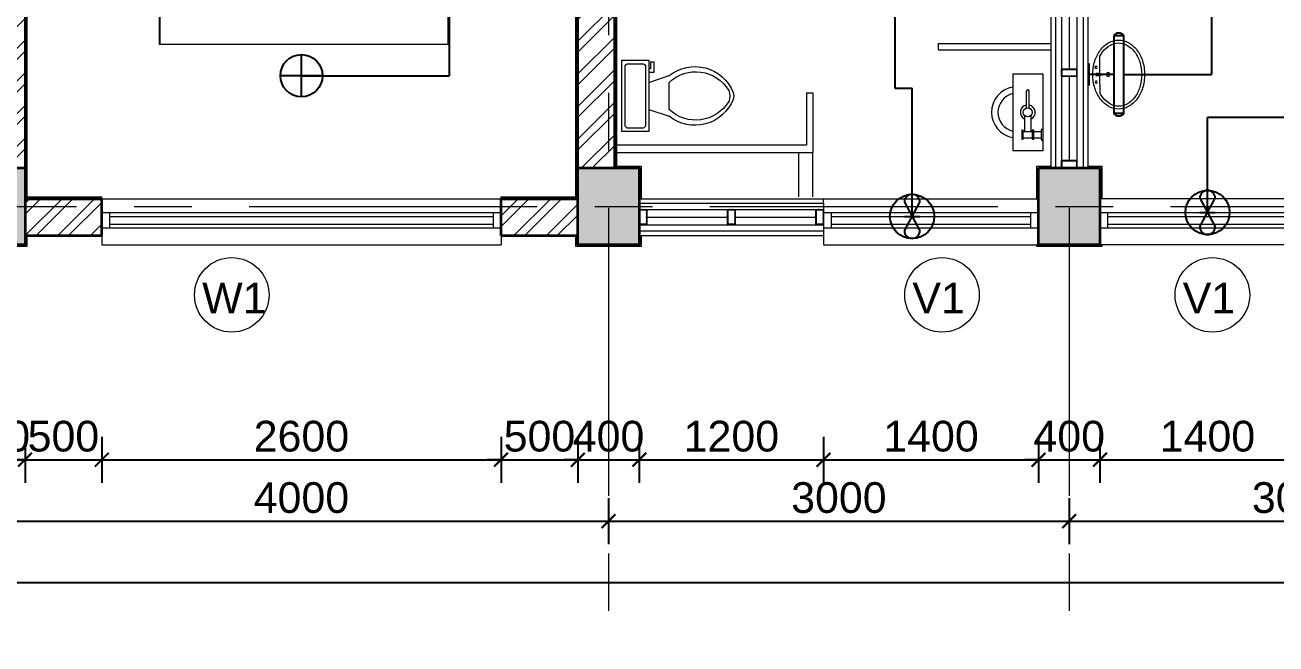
# Model space of a CAD drawing. Header units: inches. Extents: x 527934 to 2134587, y -408734 to 227304.
# Drawn here: x 1494101 to 1502247, y -203679 to -199648 of the extents above; entities that cross this region are included whole.
import ezdxf

# ---------------------------------------------------------------- set-up
doc = ezdxf.new("R2010")
doc.units = ezdxf.units.IN
doc.header["$MEASUREMENT"] = 0
doc.linetypes.add('CENTER', pattern=[2, 1.25, -0.25, 0.25, -0.25])
for name, color, linetype, lineweight in [('1 LIGHT N SWITCH', 3, 'Continuous', 25), ('6 LIGHT PT WIRING', 3, 'Continuous', 25), ('centre line', 1, 'CENTER', 9), ('dim', 253, 'Continuous', 9), ('furniture', 253, 'Continuous', 5), ('hatch', 250, 'Continuous', 5), ('hatch - general', 252, 'Continuous', 5), ('hatch 2', 251, 'Continuous', 5), ('metal', 40, 'Continuous', 18), ('partition wall', 5, 'Continuous', 20), ('partition wall-brick', 40, 'Continuous', 20), ('plaster line', 253, 'Continuous', 5), ('sill', 253, 'Continuous', 13), ('text', 7, 'Continuous', 13), ('wall - brick', 30, 'Continuous', 35), ('window', 1, 'Continuous', 15)]:
    doc.layers.add(name, color=color, linetype=linetype, lineweight=lineweight)
doc.styles.add('ATTR', font='romans.shx', dxfattribs={"width": 0.8, "height": 1.2})
doc.styles.get("Standard").update_dxf_attribs({"font": 'arial.ttf'})
doc.styles.add('style1', font='arial.ttf')
doc.linetypes.add('BATTING', pattern='A,0.0001,-0.1,[134,ltypeshp.shx,S=0.1,R=0,X=-0.1,Y=0],-0.2,[134,ltypeshp.shx,S=0.1,R=180,X=0.1,Y=0],-0.1', length=0.4001)
doc.dimstyles.new('dim 100', dxfattribs={"dimtxt": 200, "dimasz": 90, "dimexe": 150, "dimexo": 150, "dimgap": 50, "dimtad": 1, "dimdec": 0, "dimzin": 0, "dimdsep": 46, "dimtxsty": 'Standard', "dimblk": 'ARCHTICK', "dimcen": 100, "dimdle": 150, "dimazin": 0, "dimtfac": 1, "dimtdec": 0, "dimtix": 1, "dimtmove": 2, "dimatfit": 3, "dimfxl": 150, "dimfxlon": 1, "dimtolj": 1, "dimtzin": 0, "dimarcsym": 0})
pattern_1 = [(45, (-648981.04, 58081.36), (-106.066017, 106.066017), []), (45, (-648910.33, 58081.36), (-106.066017, 106.066017), [])]

# ---------------------------------------------------------------- blocks, each defined once
blk = doc.blocks.new('_ArchTick')
at = {"color": 0, "linetype": 'ByBlock', "const_width": 0.15}
blk.add_lwpolyline([(-0.5, -0.5), (0.5, 0.5)], dxfattribs=at)
blk = doc.blocks.new('WINDOW 1')
at = {"layer": 'window'}
for p, q in [((2122081.7, -84476), (2124681.7, -84476)), ((2122131.7, -84476), (2122131.7, -84576)), ((2122131.7, -84501), (2124631.7, -84501)), ((2122131.7, -84551), (2124631.7, -84551)), ((2122081.7, -84576), (2124681.7, -84576))]:
    blk.add_line(p, q, dxfattribs=at)
at = {"layer": 'window', "ltscale": 400}
blk.add_line((2124631.7, -84576), (2124631.7, -84476), dxfattribs=at)
blk = doc.blocks.new('A$C469E363F')
at = {"color": 0}
for p, q in [((-0.65, 5.39), (-5.48, 5.4)), ((0, 6.38), (-0.79, 6.38)), ((-0.56, 4.75), (-0.79, 6.38)), ((-0.56, 4.75), (-0.24, 4.75)), ((-0.24, 4.75), (0, 6.38)), ((4.68, 5.37), (-0.14, 5.38))]:
    blk.add_line(p, q, dxfattribs=at)
blk.add_lwpolyline([(-0.44, -6.9, 0.075445), (3.31, -6.34, 0.085783), (6.29, -4.83, 0.10607), (8.41, -2.41, 0.126822), (9.09, 0.21, 0.126822), (8.43, 2.82, 0.10607), (6.32, 5.26, 0.085783), (3.35, 6.79, 0.075445), (-0.39, 7.37, 0.075445), (-4.15, 6.81, 0.085783), (-7.12, 5.3, 0.10607), (-9.24, 2.88, 0.126822), (-9.93, 0.26, 0.126822), (-9.26, -2.35, 0.10607), (-7.16, -4.79, 0.085783), (-4.19, -6.32, 0.075445)], format="xyb", close=True, dxfattribs=at)
for points in [[(-5.48, 5.4, 0.038366), (-6.65, 4.66, 0.10607), (-8.55, 2.49, 0.126822), (-9.13, 0.26, 0.126822), (-8.56, -1.97, 0.10607), (-6.68, -4.16, 0.085783), (-3.95, -5.56, 0.075445), (-0.44, -6.11, 0.075445)], [(-0.44, -6.11, 0.075445), (3.08, -5.58, 0.085783), (5.82, -4.19, 0.10607), (7.72, -2.02, 0.126822), (8.3, 0.21, 0.126822), (7.73, 2.44, 0.10607), (5.85, 4.62, 0.038366), (4.68, 5.37, 0.075445)]]:
    blk.add_lwpolyline(points, format="xyb", dxfattribs=at)
for centre, radius in [((-2.41, 6.44), 0.316), ((-2.41, 6.44), 0.276), ((-0.46, 3.13), 0.515), ((1.61, 6.43), 0.316), ((1.61, 6.43), 0.263)]:
    blk.add_circle(centre, radius, dxfattribs=at)
blk = doc.blocks.new('Tank Toilet 3 PV')
for p, q in [((9.5, -6), (9.5, -2)), ((-10, -8.5), (-8, -8.5)), ((-10, -9.5), (-10, -8.5)), ((-7, -9.5), (-10, -9.5)), ((-8, -8.5), (-8, -8)), ((-7, -8), (-7, -9.5)), ((-4, -8), (-6, -14)), ((4, -8), (6, -14)), ((4, -14), (-4, -14))]:
    blk.add_line(p, q)
blk.add_lwpolyline([(10.5, -8), (10.5, 0), (-10.5, 0), (-10.5, -8)], close=True)
for points in [[(-9.5, -2), (-9.5, -6)], [(8.5, -1), (-8.5, -1)], [(-8.5, -7), (8.5, -7)]]:
    blk.add_lwpolyline(points)
for centre, radius, start, end in [((-8.62, -1.88), 0.884, 81.8699, 188.1301), ((8.62, -1.88), 0.884, 351.8699, 98.1301), ((-8.62, -6.12), 0.884, 171.8699, 278.1301), ((8.62, -6.12), 0.884, 261.8699, 8.1301), ((3.52, -21.58), 12.17, 141.4691, 247.9714), ((4.2, -21.82), 11.33, 136.3677, 238.9468), ((-3.52, -21.58), 12.17, 292.0284, 38.5307), ((-4.2, -21.82), 11.33, 301.053, 43.6321), ((0, -27.88), 4, 245.7318, 294.2682), ((0, -29), 4, 254.8605, 285.1395)]:
    blk.add_arc(centre, radius, start, end)
at = {"style": 'ATTR', "width": 0.8, "flags": 9}
blk.add_attdef('ESTCODE', (0, 0), '', height=0.000000846, dxfattribs=at)
blk = doc.blocks.new('Urinal Toilet 1 PV')
for p, q in [((3.85, 0), (6.65, 0)), ((0.773, -2.7999), (4.55, -2.7999)), ((4.2, -0.3499), (6.3, -0.3499)), ((4.2, -2.0999), (4.2, -2.45)), ((6.3, -2.0999), (4.2, -2.0999)), ((4.2, -2.45), (6.3, -2.45)), ((4.55, -0.3499), (4.55, -2.0999)), ((4.55, -2.45), (4.55, -4.5499)), ((5.95, -2.0999), (5.95, -0.3499)), ((5.95, -4.5499), (5.95, -2.45)), ((6.3, -2.45), (6.3, -2.0999)), ((-0.98, -3.15), (-4.9, -3.15)), ((-4.9, -3.8499), (-0.98, -3.8499)), ((4.55, -4.2), (0.784, -4.2)), ((4.2, -4.5499), (4.2, -4.9)), ((6.3, -4.5499), (4.2, -4.5499)), ((4.2, -4.9), (6.3, -4.9)), ((6.3, -4.9), (6.3, -4.5499)), ((-9, -7), (9, -7))]:
    blk.add_line(p, q)
blk.add_lwpolyline([(-9, -7), (-9, 0), (9, 0), (9, -7)])
blk.add_circle((0, -3.5), 1.05)
for centre, radius, start, end in [((4.216, 0.0154), 0.3657, 182.4084, 267.5916), ((6.285, 0.0154), 0.3657, 272.4084, 357.5916), ((0, -3.5), 1.75, 22.85047, 168.577), ((-4.9, -3.5), 0.35, 90, 270), ((0, -3.5), 1.75, 191.8763, 336.5863), ((0, -6), 6, 189.7326, 350.4409), ((0, -6), 4.5, 192.8398, 347.201)]:
    blk.add_arc(centre, radius, start, end)
at = {"style": 'ATTR', "width": 0.8, "flags": 9}
blk.add_attdef('ESTCODE', (0, 0), '', height=0.00000036, dxfattribs=at)
blk = doc.blocks.new('*D3360')
at = {"layer": 'Defpoints', "color": 0, "ltscale": 400}
for p in [(1472700.6, -201078.8), (1504100.6, -201078.8), (1504100.6, -203278.8)]:
    blk.add_point(p, dxfattribs=at)
at = {"layer": 'dim', "color": 0, "lineweight": -2, "ltscale": 400}
for p, q in [((1472700.6, -203128.8), (1472700.6, -203428.8)), ((1504100.6, -203128.8), (1504100.6, -203428.8)), ((1472550.6, -203278.8), (1504250.6, -203278.8))]:
    blk.add_line(p, q, dxfattribs=at)
at = {"layer": 'dim', "color": 0, "lineweight": -2, "ltscale": 400, "xscale": 90, "yscale": 90, "zscale": 90, "rotation": 180}
blk.add_blockref('_ArchTick', (1472700.6, -203278.8), dxfattribs=at)
at = {"layer": 'dim', "color": 0, "lineweight": -2, "ltscale": 400, "xscale": 90, "yscale": 90, "zscale": 90}
blk.add_blockref('_ArchTick', (1504100.6, -203278.8), dxfattribs=at)
at = {"layer": 'dim', "color": 0, "ltscale": 400, "insert": (1488400.6, -203126.6), "char_height": 200, "attachment_point": 5}
blk.add_mtext('\\A1;31400', dxfattribs=at)
blk = doc.blocks.new('*D3368')
at = {"layer": 'Defpoints', "color": 0, "ltscale": 400}
for p in [(1493900.6, -201078.8), (1497900.6, -201078.8), (1497900.6, -202878.8)]:
    blk.add_point(p, dxfattribs=at)
at = {"layer": 'dim', "color": 0, "lineweight": -2, "ltscale": 400}
for p, q in [((1493900.6, -202728.8), (1493900.6, -203028.8)), ((1497900.6, -202728.8), (1497900.6, -203028.8)), ((1493750.6, -202878.8), (1498050.6, -202878.8))]:
    blk.add_line(p, q, dxfattribs=at)
at = {"layer": 'dim', "color": 0, "lineweight": -2, "ltscale": 400, "xscale": 90, "yscale": 90, "zscale": 90, "rotation": 180}
blk.add_blockref('_ArchTick', (1493900.6, -202878.8), dxfattribs=at)
at = {"layer": 'dim', "color": 0, "lineweight": -2, "ltscale": 400, "xscale": 90, "yscale": 90, "zscale": 90}
blk.add_blockref('_ArchTick', (1497900.6, -202878.8), dxfattribs=at)
at = {"layer": 'dim', "color": 0, "ltscale": 400, "insert": (1495900.6, -202726.7), "char_height": 200, "attachment_point": 5}
blk.add_mtext('\\A1;4000', dxfattribs=at)
blk = doc.blocks.new('*D3369')
at = {"layer": 'Defpoints', "color": 0, "ltscale": 400}
for p in [(1497900.6, -201078.8), (1500900.6, -201078.8), (1500900.6, -202878.8)]:
    blk.add_point(p, dxfattribs=at)
at = {"layer": 'dim', "color": 0, "lineweight": -2, "ltscale": 400}
for p, q in [((1497900.6, -202728.8), (1497900.6, -203028.8)), ((1500900.6, -202728.8), (1500900.6, -203028.8)), ((1497750.6, -202878.8), (1501050.6, -202878.8))]:
    blk.add_line(p, q, dxfattribs=at)
at = {"layer": 'dim', "color": 0, "lineweight": -2, "ltscale": 400, "xscale": 90, "yscale": 90, "zscale": 90, "rotation": 180}
blk.add_blockref('_ArchTick', (1497900.6, -202878.8), dxfattribs=at)
at = {"layer": 'dim', "color": 0, "lineweight": -2, "ltscale": 400, "xscale": 90, "yscale": 90, "zscale": 90}
blk.add_blockref('_ArchTick', (1500900.6, -202878.8), dxfattribs=at)
at = {"layer": 'dim', "color": 0, "ltscale": 400, "insert": (1499400.6, -202726.6), "char_height": 200, "attachment_point": 5}
blk.add_mtext('\\A1;3000', dxfattribs=at)
blk = doc.blocks.new('*D3370')
at = {"layer": 'Defpoints', "color": 0, "ltscale": 400}
for p in [(1500900.6, -201078.8), (1503900.6, -201078.8), (1503900.6, -202878.8)]:
    blk.add_point(p, dxfattribs=at)
at = {"layer": 'dim', "color": 0, "lineweight": -2, "ltscale": 400}
for p, q in [((1500900.6, -202728.8), (1500900.6, -203028.8)), ((1503900.6, -202728.8), (1503900.6, -203028.8)), ((1500750.6, -202878.8), (1504050.6, -202878.8))]:
    blk.add_line(p, q, dxfattribs=at)
at = {"layer": 'dim', "color": 0, "lineweight": -2, "ltscale": 400, "xscale": 90, "yscale": 90, "zscale": 90, "rotation": 180}
blk.add_blockref('_ArchTick', (1500900.6, -202878.8), dxfattribs=at)
at = {"layer": 'dim', "color": 0, "lineweight": -2, "ltscale": 400, "xscale": 90, "yscale": 90, "zscale": 90}
blk.add_blockref('_ArchTick', (1503900.6, -202878.8), dxfattribs=at)
at = {"layer": 'dim', "color": 0, "ltscale": 400, "insert": (1502400.6, -202726.6), "char_height": 200, "attachment_point": 5}
blk.add_mtext('\\A1;3000', dxfattribs=at)
blk = doc.blocks.new('2X4')
at = {"layer": 'hatch 2'}
h = blk.add_hatch(dxfattribs=at)
h.set_pattern_fill('ANSI31', color=256, scale=20)
h.set_pattern_definition([(45, (0, 0), (-1.767766953, 1.767766953), [])])
h.paths.add_polyline_path([(5938822.1, -146996.9), (5938776.1, -146996.9, 0.414214), (5938774.1, -146998.9), (5938774.1, -147046.9), (5938777.3, -147046.9), (5938777.3, -147000.1), (5938820.9, -147000.1), (5938820.9, -147046.9), (5938824.1, -147046.9), (5938824.1, -146998.9, 0.414214)])
h.paths.add_polyline_path([(5938777.3, -147046.9), (5938774.1, -147046.9), (5938774.1, -147094.9, 0.414214), (5938776.1, -147096.9), (5938822.1, -147096.9, 0.414218), (5938824.1, -147094.9), (5938824.1, -147046.9), (5938820.9, -147046.9), (5938820.9, -147093.7), (5938777.3, -147093.7)])
at = {"layer": 'metal'}
blk.add_lwpolyline([(5938776.1, -147096.9), (5938822.1, -147096.9, 0.414214), (5938824.1, -147094.9), (5938824.1, -146998.9, 0.414214), (5938822.1, -146996.9), (5938776.1, -146996.9, 0.414214), (5938774.1, -146998.9), (5938774.1, -147094.9, 0.414214)], format="xyb", close=True, dxfattribs=at)
blk.add_lwpolyline([(5938777.3, -147093.7), (5938820.9, -147093.7), (5938820.9, -147000.1), (5938777.3, -147000.1)], close=True, dxfattribs=at)
blk = doc.blocks.new('*D3397')
at = {"layer": 'Defpoints', "color": 0, "ltscale": 400}
for p in [(1493700.6, -201078.8), (1494100.6, -201078.8), (1494100.6, -202478.8)]:
    blk.add_point(p, dxfattribs=at)
at = {"layer": 'plaster line', "color": 0, "lineweight": -2, "ltscale": 400}
for p, q in [((1493700.6, -202328.8), (1493700.6, -202628.8)), ((1494100.6, -202328.8), (1494100.6, -202628.8)), ((1493700.6, -202478.8), (1493610.6, -202478.8)), ((1493700.6, -202478.8), (1494100.6, -202478.8)), ((1494100.6, -202478.8), (1494190.6, -202478.8))]:
    blk.add_line(p, q, dxfattribs=at)
at = {"layer": 'plaster line', "color": 0, "lineweight": -2, "ltscale": 400, "xscale": 90, "yscale": 90, "zscale": 90}
blk.add_blockref('_ArchTick', (1493700.6, -202478.8), dxfattribs=at)
at = {"layer": 'plaster line', "color": 0, "lineweight": -2, "ltscale": 400, "xscale": 90, "yscale": 90, "zscale": 90, "rotation": 180}
blk.add_blockref('_ArchTick', (1494100.6, -202478.8), dxfattribs=at)
at = {"layer": 'plaster line', "color": 0, "ltscale": 400, "insert": (1493900.6, -202326.7), "char_height": 200, "attachment_point": 5}
blk.add_mtext('\\A1;400', dxfattribs=at)
blk = doc.blocks.new('*D3398')
at = {"layer": 'Defpoints', "color": 0, "ltscale": 400}
for p in [(1494600.6, -201018.8), (1494100.6, -201078.8), (1494600.6, -202478.8)]:
    blk.add_point(p, dxfattribs=at)
at = {"layer": 'plaster line', "color": 0, "lineweight": -2, "ltscale": 400}
for p, q in [((1494100.6, -202328.8), (1494100.6, -202628.8)), ((1494600.6, -202328.8), (1494600.6, -202628.8)), ((1494100.6, -202478.8), (1494010.6, -202478.8)), ((1494100.6, -202478.8), (1494600.6, -202478.8)), ((1494600.6, -202478.8), (1494690.6, -202478.8))]:
    blk.add_line(p, q, dxfattribs=at)
at = {"layer": 'plaster line', "color": 0, "lineweight": -2, "ltscale": 400, "xscale": 90, "yscale": 90, "zscale": 90}
blk.add_blockref('_ArchTick', (1494100.6, -202478.8), dxfattribs=at)
at = {"layer": 'plaster line', "color": 0, "lineweight": -2, "ltscale": 400, "xscale": 90, "yscale": 90, "zscale": 90, "rotation": 180}
blk.add_blockref('_ArchTick', (1494600.6, -202478.8), dxfattribs=at)
at = {"layer": 'plaster line', "color": 0, "ltscale": 400, "insert": (1494350.6, -202326.7), "char_height": 200, "attachment_point": 5}
blk.add_mtext('\\A1;500', dxfattribs=at)
blk = doc.blocks.new('*D3399')
at = {"layer": 'Defpoints', "color": 0, "ltscale": 400}
for p in [(1494600.6, -201018.8), (1497200.6, -201018.8), (1497200.6, -202478.8)]:
    blk.add_point(p, dxfattribs=at)
at = {"layer": 'plaster line', "color": 0, "lineweight": -2, "ltscale": 400}
for p, q in [((1494600.6, -202328.8), (1494600.6, -202628.8)), ((1497200.6, -202328.8), (1497200.6, -202628.8)), ((1494450.6, -202478.8), (1497350.6, -202478.8))]:
    blk.add_line(p, q, dxfattribs=at)
at = {"layer": 'plaster line', "color": 0, "lineweight": -2, "ltscale": 400, "xscale": 90, "yscale": 90, "zscale": 90, "rotation": 180}
blk.add_blockref('_ArchTick', (1494600.6, -202478.8), dxfattribs=at)
at = {"layer": 'plaster line', "color": 0, "lineweight": -2, "ltscale": 400, "xscale": 90, "yscale": 90, "zscale": 90}
blk.add_blockref('_ArchTick', (1497200.6, -202478.8), dxfattribs=at)
at = {"layer": 'plaster line', "color": 0, "ltscale": 400, "insert": (1495900.6, -202326.7), "char_height": 200, "attachment_point": 5}
blk.add_mtext('\\A1;2600', dxfattribs=at)
blk = doc.blocks.new('*D3400')
at = {"layer": 'Defpoints', "color": 0, "ltscale": 400}
for p in [(1497200.6, -201018.8), (1497700.6, -201018.8), (1497700.6, -202478.8)]:
    blk.add_point(p, dxfattribs=at)
at = {"layer": 'plaster line', "color": 0, "lineweight": -2, "ltscale": 400}
for p, q in [((1497200.6, -202328.8), (1497200.6, -202628.8)), ((1497700.6, -202328.8), (1497700.6, -202628.8)), ((1497200.6, -202478.8), (1497110.6, -202478.8)), ((1497200.6, -202478.8), (1497700.6, -202478.8)), ((1497700.6, -202478.8), (1497790.6, -202478.8))]:
    blk.add_line(p, q, dxfattribs=at)
at = {"layer": 'plaster line', "color": 0, "lineweight": -2, "ltscale": 400, "xscale": 90, "yscale": 90, "zscale": 90}
blk.add_blockref('_ArchTick', (1497200.6, -202478.8), dxfattribs=at)
at = {"layer": 'plaster line', "color": 0, "lineweight": -2, "ltscale": 400, "xscale": 90, "yscale": 90, "zscale": 90, "rotation": 180}
blk.add_blockref('_ArchTick', (1497700.6, -202478.8), dxfattribs=at)
at = {"layer": 'plaster line', "color": 0, "ltscale": 400, "insert": (1497450.6, -202326.7), "char_height": 200, "attachment_point": 5}
blk.add_mtext('\\A1;500', dxfattribs=at)
blk = doc.blocks.new('*D3401')
at = {"layer": 'Defpoints', "color": 0, "ltscale": 400}
for p in [(1497700.6, -201018.8), (1498100.6, -201018.8), (1498100.6, -202478.8)]:
    blk.add_point(p, dxfattribs=at)
at = {"layer": 'plaster line', "color": 0, "lineweight": -2, "ltscale": 400}
for p, q in [((1497700.6, -202328.8), (1497700.6, -202628.8)), ((1498100.6, -202328.8), (1498100.6, -202628.8)), ((1497700.6, -202478.8), (1497610.6, -202478.8)), ((1497700.6, -202478.8), (1498100.6, -202478.8)), ((1498100.6, -202478.8), (1498190.6, -202478.8))]:
    blk.add_line(p, q, dxfattribs=at)
at = {"layer": 'plaster line', "color": 0, "lineweight": -2, "ltscale": 400, "xscale": 90, "yscale": 90, "zscale": 90}
blk.add_blockref('_ArchTick', (1497700.6, -202478.8), dxfattribs=at)
at = {"layer": 'plaster line', "color": 0, "lineweight": -2, "ltscale": 400, "xscale": 90, "yscale": 90, "zscale": 90, "rotation": 180}
blk.add_blockref('_ArchTick', (1498100.6, -202478.8), dxfattribs=at)
at = {"layer": 'plaster line', "color": 0, "ltscale": 400, "insert": (1497900.6, -202326.7), "char_height": 200, "attachment_point": 5}
blk.add_mtext('\\A1;400', dxfattribs=at)
blk = doc.blocks.new('*D3402')
at = {"layer": 'Defpoints', "color": 0, "ltscale": 400}
for p in [(1498100.6, -201018.8), (1499300.6, -201018.8), (1499300.6, -202478.8)]:
    blk.add_point(p, dxfattribs=at)
at = {"layer": 'plaster line', "color": 0, "lineweight": -2, "ltscale": 400}
for p, q in [((1498100.6, -202328.8), (1498100.6, -202628.8)), ((1499300.6, -202328.8), (1499300.6, -202628.8)), ((1497950.6, -202478.8), (1499450.6, -202478.8))]:
    blk.add_line(p, q, dxfattribs=at)
at = {"layer": 'plaster line', "color": 0, "lineweight": -2, "ltscale": 400, "xscale": 90, "yscale": 90, "zscale": 90, "rotation": 180}
blk.add_blockref('_ArchTick', (1498100.6, -202478.8), dxfattribs=at)
at = {"layer": 'plaster line', "color": 0, "lineweight": -2, "ltscale": 400, "xscale": 90, "yscale": 90, "zscale": 90}
blk.add_blockref('_ArchTick', (1499300.6, -202478.8), dxfattribs=at)
at = {"layer": 'plaster line', "color": 0, "ltscale": 400, "insert": (1498700.6, -202326.7), "char_height": 200, "attachment_point": 5}
blk.add_mtext('\\A1;1200', dxfattribs=at)
blk = doc.blocks.new('*D3403')
at = {"layer": 'Defpoints', "color": 0, "ltscale": 400}
for p in [(1499300.6, -201018.8), (1500700.6, -201078.8), (1500700.6, -202478.8)]:
    blk.add_point(p, dxfattribs=at)
at = {"layer": 'plaster line', "color": 0, "lineweight": -2, "ltscale": 400}
for p, q in [((1499300.6, -202328.8), (1499300.6, -202628.8)), ((1500700.6, -202328.8), (1500700.6, -202628.8)), ((1499150.6, -202478.8), (1500850.6, -202478.8))]:
    blk.add_line(p, q, dxfattribs=at)
at = {"layer": 'plaster line', "color": 0, "lineweight": -2, "ltscale": 400, "xscale": 90, "yscale": 90, "zscale": 90, "rotation": 180}
blk.add_blockref('_ArchTick', (1499300.6, -202478.8), dxfattribs=at)
at = {"layer": 'plaster line', "color": 0, "lineweight": -2, "ltscale": 400, "xscale": 90, "yscale": 90, "zscale": 90}
blk.add_blockref('_ArchTick', (1500700.6, -202478.8), dxfattribs=at)
at = {"layer": 'plaster line', "color": 0, "ltscale": 400, "insert": (1500000.6, -202326.7), "char_height": 200, "attachment_point": 5}
blk.add_mtext('\\A1;1400', dxfattribs=at)
blk = doc.blocks.new('*D3404')
at = {"layer": 'Defpoints', "color": 0, "ltscale": 400}
for p in [(1500700.6, -201078.8), (1501100.6, -201078.8), (1501100.6, -202478.8)]:
    blk.add_point(p, dxfattribs=at)
at = {"layer": 'plaster line', "color": 0, "lineweight": -2, "ltscale": 400}
for p, q in [((1500700.6, -202328.8), (1500700.6, -202628.8)), ((1501100.6, -202328.8), (1501100.6, -202628.8)), ((1500700.6, -202478.8), (1500610.6, -202478.8)), ((1500700.6, -202478.8), (1501100.6, -202478.8)), ((1501100.6, -202478.8), (1501190.6, -202478.8))]:
    blk.add_line(p, q, dxfattribs=at)
at = {"layer": 'plaster line', "color": 0, "lineweight": -2, "ltscale": 400, "xscale": 90, "yscale": 90, "zscale": 90}
blk.add_blockref('_ArchTick', (1500700.6, -202478.8), dxfattribs=at)
at = {"layer": 'plaster line', "color": 0, "lineweight": -2, "ltscale": 400, "xscale": 90, "yscale": 90, "zscale": 90, "rotation": 180}
blk.add_blockref('_ArchTick', (1501100.6, -202478.8), dxfattribs=at)
at = {"layer": 'plaster line', "color": 0, "ltscale": 400, "insert": (1500900.6, -202326.7), "char_height": 200, "attachment_point": 5}
blk.add_mtext('\\A1;400', dxfattribs=at)
blk = doc.blocks.new('*D3405')
at = {"layer": 'Defpoints', "color": 0, "ltscale": 400}
for p in [(1502500.6, -201018.8), (1501100.6, -201078.8), (1502500.6, -202478.8)]:
    blk.add_point(p, dxfattribs=at)
at = {"layer": 'plaster line', "color": 0, "lineweight": -2, "ltscale": 400}
for p, q in [((1501100.6, -202328.8), (1501100.6, -202628.8)), ((1502500.6, -202328.8), (1502500.6, -202628.8)), ((1500950.6, -202478.8), (1502650.6, -202478.8))]:
    blk.add_line(p, q, dxfattribs=at)
at = {"layer": 'plaster line', "color": 0, "lineweight": -2, "ltscale": 400, "xscale": 90, "yscale": 90, "zscale": 90, "rotation": 180}
blk.add_blockref('_ArchTick', (1501100.6, -202478.8), dxfattribs=at)
at = {"layer": 'plaster line', "color": 0, "lineweight": -2, "ltscale": 400, "xscale": 90, "yscale": 90, "zscale": 90}
blk.add_blockref('_ArchTick', (1502500.6, -202478.8), dxfattribs=at)
at = {"layer": 'plaster line', "color": 0, "ltscale": 400, "insert": (1501800.6, -202326.7), "char_height": 200, "attachment_point": 5}
blk.add_mtext('\\A1;1400', dxfattribs=at)
blk = doc.blocks.new('mirror light')
at = {"color": 3}
for p, q in [((550739, 227900), (550739, 227697)), ((550649, 227697), (550829, 227697))]:
    blk.add_line(p, q, dxfattribs=at)
blk.add_lwpolyline([(550423, 227900), (551055, 227900), (551055, 227982), (550423, 227982)], close=True, dxfattribs=at)
for centre, radius, start, end in [((550452, 227941), 50.3, 125.4617, 234.5383), ((551026, 227941), 49.8, 304.638, 55.362)]:
    blk.add_arc(centre, radius, start, end, dxfattribs=at)
blk = doc.blocks.new('dome')
at = {"color": 3}
for p, q in [((542951, 234900), (542951, 235174.9)), ((543088.4, 235037.4), (542813.5, 235037.4))]:
    blk.add_line(p, q, dxfattribs=at)
blk.add_circle((542951, 235037.4), 137.4, dxfattribs=at)
blk = doc.blocks.new('exhaust fan')
at = {"color": 3}
for p, q in [((550601, 228565), (550758, 228857)), ((550601, 228857), (550758, 228565)), ((550601, 228711), (550758, 228711))]:
    blk.add_line(p, q, dxfattribs=at)
blk.add_circle((550680, 228711), 225, dxfattribs=at)
for centre, start, end in [((550680, 228857), 360, 180), ((550680, 228565), 180, 360)]:
    blk.add_arc(centre, 78.9, start, end, dxfattribs=at)

msp = doc.modelspace()

# ---------------------------------------------------------------- hatches: boundary and pattern name
at = {"layer": 'hatch', "ltscale": 400}
h = msp.add_hatch(dxfattribs=at)
h.set_pattern_fill('ANSI32', color=256, scale=400)
h.set_pattern_definition(pattern_1)
h.paths.add_polyline_path([(1497700.6, -200828.8), (1497200.6, -200828.8), (1497200.6, -201018.8), (1497700.6, -201018.8)])
h.paths.add_polyline_path([(1497700.6, -200778.8), (1497200.6, -200778.8), (1497200.6, -200828.8), (1497700.6, -200828.8)])
h.paths.add_polyline_path([(1494600.6, -200828.8), (1494100.6, -200828.8), (1494100.6, -201018.8), (1494600.6, -201018.8)])
h.paths.add_polyline_path([(1494600.6, -200778.8), (1494100.6, -200778.8), (1494100.6, -200828.8), (1494600.6, -200828.8)])
h.paths.add_polyline_path([(1494100.6, -195678.8), (1493900.6, -195678.8), (1493900.6, -200578.8), (1494100.6, -200578.8)])
h.paths.add_polyline_path([(1493900.6, -195678.8), (1493860.6, -195678.8), (1493860.6, -200578.8), (1493900.6, -200578.8)])
h.paths.add_polyline_path([(1494100.6, -194458.8), (1493900.6, -194458.8), (1493900.6, -194578.8), (1493980.6, -194578.8), (1493980.6, -195178.8), (1494100.6, -195178.8)])
h.paths.add_polyline_path([(1493900.6, -194458.8), (1492300.6, -194458.8), (1492300.6, -195428.8), (1492420.6, -195428.8), (1492420.6, -194578.8), (1493380.6, -194578.8), (1493900.6, -194578.8)])
h.paths.add_polyline_path([(1493500.6, -194578.8), (1493380.6, -194578.8), (1493380.6, -195428.8), (1493500.6, -195428.8)], flags=17)
h.paths.add_polyline_path([(1493500.6, -195428.8), (1493380.6, -195428.8), (1493380.6, -195498.8), (1493500.6, -195498.8)])
h.paths.add_polyline_path([(1492420.6, -195428.8), (1492300.6, -195428.8), (1492300.6, -195498.8), (1492420.6, -195498.8)])
h = msp.add_hatch(dxfattribs=at)
h.set_pattern_fill('ANSI32', color=256, scale=400)
h.set_pattern_definition(pattern_1)
h.paths.add_polyline_path([(1497700.6, -200578.8), (1497900.6, -200578.8), (1497900.6, -195678.8), (1497700.6, -195678.8)])
h.paths.add_polyline_path([(1497940.6, -195678.8), (1497900.6, -195678.8), (1497900.6, -200578.8), (1497940.6, -200578.8)])
at = {"layer": 'hatch - general'}
h = msp.add_hatch(dxfattribs=at)
h.set_pattern_fill('AR-CONC', color=256, scale=15)
h.set_pattern_definition([(50, (-648981.04, -100972.85), (107.5890274, -9.4128202), [11.25, -123.75]), (355, (-648981.04, -100972.85), (-20.8127, 112.82882), [9, -99]), (100.4514445, (-648972.07, -100973.63), (86.776327, 103.4159986), [9.561029, -105.171317]), (46.1842, (-648981.04, -100942.85), (160.0862, -24.827892), [16.875, -185.625]), (96.6356355, (-648967.7, -100944.92), (140.199292, 146.11779), [14.341551, -157.757064]), (351.184164, (-648981.04, -100942.85), (140.199292, 146.11779), [13.5, -148.5]), (21, (-648966.04, -100950.35), (89.5360578, -60.3928336), [11.25, -123.75]), (326, (-648966.04, -100950.35), (36.4973, 108.772507), [9, -99]), (71.451445, (-648958.58, -100955.38), (126.0333565, 48.379673), [9.5610285, -105.171317]), (37.5, (-648981.04, -100972.847), (1.8239783, 49.9340781), [0, -97.8, 0, -100.5, 0, -99.375]), (7.5, (-648981.04, -100972.85), (39.4604306, 59.1617568), [0, -57.3, 0, -95.55, 0, -37.875]), (327.5, (-649014.49, -100972.847), (80.0733654, -3.38323076), [0, -37.5, 0, -117, 0, -155.25]), (317.5, (-649029.49, -100972.85), (87.4779254, 15.0157473), [0, -48.75, 0, -77.7, 0, -110.25])])
h.paths.add_polyline_path([(1472900.6, -200578.8), (1472700.6, -200578.8), (1472700.6, -200828.8), (1472900.6, -200828.8)])
h.paths.add_polyline_path([(1473100.6, -200578.8), (1472900.6, -200578.8), (1472900.6, -200828.8), (1473100.6, -200828.8)])
h.paths.add_polyline_path([(1473100.6, -200828.8), (1472900.6, -200828.8), (1472900.6, -201078.8), (1473100.6, -201078.8)])
h.paths.add_polyline_path([(1472900.6, -200828.8), (1472700.6, -200828.8), (1472700.6, -201078.8), (1472900.6, -201078.8)])
h.paths.add_polyline_path([(1475900.6, -200578.8), (1475700.6, -200578.8), (1475700.6, -200828.8), (1475900.6, -200828.8)])
h.paths.add_polyline_path([(1476100.6, -200578.8), (1475900.6, -200578.8), (1475900.6, -200828.8), (1476100.6, -200828.8)])
h.paths.add_polyline_path([(1476100.6, -200828.8), (1475900.6, -200828.8), (1475900.6, -201078.8), (1476100.6, -201078.8)])
h.paths.add_polyline_path([(1475900.6, -200828.8), (1475700.6, -200828.8), (1475700.6, -201078.8), (1475900.6, -201078.8)])
h.paths.add_polyline_path([(1478900.6, -200578.8), (1478700.6, -200578.8), (1478700.6, -200828.8), (1478900.6, -200828.8)])
h.paths.add_polyline_path([(1479100.6, -200578.8), (1478900.6, -200578.8), (1478900.6, -200828.8), (1479100.6, -200828.8)])
h.paths.add_polyline_path([(1479100.6, -200828.8), (1478900.6, -200828.8), (1478900.6, -201078.8), (1479100.6, -201078.8)])
h.paths.add_polyline_path([(1478900.6, -200828.8), (1478700.6, -200828.8), (1478700.6, -201078.8), (1478900.6, -201078.8)])
h.paths.add_polyline_path([(1481900.6, -200828.8), (1481700.6, -200828.8), (1481700.6, -201078.8), (1481900.6, -201078.8)])
h.paths.add_polyline_path([(1482100.6, -200828.8), (1481900.6, -200828.8), (1481900.6, -201078.8), (1482100.6, -201078.8)])
h.paths.add_polyline_path([(1482100.6, -200578.8), (1481900.6, -200578.8), (1481900.6, -200828.8), (1482100.6, -200828.8)])
h.paths.add_polyline_path([(1481900.6, -200578.8), (1481700.6, -200578.8), (1481700.6, -200828.8), (1481900.6, -200828.8)])
h.paths.add_polyline_path([(1485100.6, -200828.8), (1484900.6, -200828.8), (1484900.6, -201078.8), (1485100.6, -201078.8)])
h.paths.add_polyline_path([(1484900.6, -200828.8), (1484700.6, -200828.8), (1484700.6, -201078.8), (1484900.6, -201078.8)])
h.paths.add_polyline_path([(1485100.6, -200578.8), (1484900.6, -200578.8), (1484900.6, -200828.8), (1485100.6, -200828.8)])
h.paths.add_polyline_path([(1484900.6, -200578.8), (1484700.6, -200578.8), (1484700.6, -200828.8), (1484900.6, -200828.8)])
h.paths.add_polyline_path([(1488100.6, -200828.8), (1487900.6, -200828.8), (1487900.6, -201078.8), (1488100.6, -201078.8)])
h.paths.add_polyline_path([(1488100.6, -200578.8), (1487900.6, -200578.8), (1487900.6, -200828.8), (1488100.6, -200828.8)])
h.paths.add_polyline_path([(1487900.6, -200578.8), (1487700.6, -200578.8), (1487700.6, -200828.8), (1487900.6, -200828.8)])
h.paths.add_polyline_path([(1487900.6, -200828.8), (1487700.6, -200828.8), (1487700.6, -201078.8), (1487900.6, -201078.8)])
h.paths.add_polyline_path([(1490900.6, -200828.8), (1490700.6, -200828.8), (1490700.6, -201078.8), (1490900.6, -201078.8)])
h.paths.add_polyline_path([(1490900.6, -200578.8), (1490700.6, -200578.8), (1490700.6, -200828.8), (1490900.6, -200828.8)])
h.paths.add_polyline_path([(1491100.6, -200578.8), (1490900.6, -200578.8), (1490900.6, -200828.8), (1491100.6, -200828.8)])
h.paths.add_polyline_path([(1491100.6, -200828.8), (1490900.6, -200828.8), (1490900.6, -201078.8), (1491100.6, -201078.8)])
h.paths.add_polyline_path([(1493900.6, -200578.8), (1493700.6, -200578.8), (1493700.6, -200828.8), (1493900.6, -200828.8)])
h.paths.add_polyline_path([(1494100.6, -200578.8), (1493900.6, -200578.8), (1493900.6, -200828.8), (1494100.6, -200828.8)])
h.paths.add_polyline_path([(1494100.6, -200828.8), (1493900.6, -200828.8), (1493900.6, -201078.8), (1494100.6, -201078.8)])
h.paths.add_polyline_path([(1493900.6, -200828.8), (1493700.6, -200828.8), (1493700.6, -201078.8), (1493900.6, -201078.8)])
h.paths.add_polyline_path([(1498100.6, -200828.8), (1497900.6, -200828.8), (1497900.6, -201078.8), (1498100.6, -201078.8)])
h.paths.add_polyline_path([(1498100.6, -200578.8), (1497900.6, -200578.8), (1497900.6, -200828.8), (1498100.6, -200828.8)])
h.paths.add_polyline_path([(1497900.6, -200578.8), (1497700.6, -200578.8), (1497700.6, -200828.8), (1497900.6, -200828.8)])
h.paths.add_polyline_path([(1497900.6, -200828.8), (1497700.6, -200828.8), (1497700.6, -201078.8), (1497900.6, -201078.8)])
h.paths.add_polyline_path([(1501100.6, -200828.8), (1500900.6, -200828.8), (1500900.6, -201078.8), (1501100.6, -201078.8)])
h.paths.add_polyline_path([(1501100.6, -200578.8), (1500900.6, -200578.8), (1500900.6, -200828.8), (1501100.6, -200828.8)])
h.paths.add_polyline_path([(1500900.6, -200578.8), (1500700.6, -200578.8), (1500700.6, -200828.8), (1500900.6, -200828.8)])
h.paths.add_polyline_path([(1500900.6, -200828.8), (1500700.6, -200828.8), (1500700.6, -201078.8), (1500900.6, -201078.8)])
h.paths.add_polyline_path([(1504100.6, -200828.8), (1503900.6, -200828.8), (1503900.6, -201078.8), (1504100.6, -201078.8)])
h.paths.add_polyline_path([(1504100.6, -200578.8), (1503900.6, -200578.8), (1503900.6, -200828.8), (1504100.6, -200828.8)])
h.paths.add_polyline_path([(1503900.6, -200578.8), (1503700.6, -200578.8), (1503700.6, -200828.8), (1503900.6, -200828.8)])
h.paths.add_polyline_path([(1503900.6, -200828.8), (1503700.6, -200828.8), (1503700.6, -201078.8), (1503900.6, -201078.8)])
h.paths.add_polyline_path([(1504100.6, -195178.8), (1503900.6, -195178.8), (1503900.6, -195428.8), (1504100.6, -195428.8)])
h.paths.add_polyline_path([(1504100.6, -195428.8), (1503900.6, -195428.8), (1503900.6, -195678.8), (1504100.6, -195678.8)])
h.paths.add_polyline_path([(1503900.6, -195428.8), (1503700.6, -195428.8), (1503700.6, -195678.8), (1503900.6, -195678.8)])
h.paths.add_polyline_path([(1503900.6, -195178.8), (1503700.6, -195178.8), (1503700.6, -195428.8), (1503900.6, -195428.8)])
h.paths.add_polyline_path([(1500900.6, -195178.8), (1500700.6, -195178.8), (1500700.6, -195428.8), (1500900.6, -195428.8)])
h.paths.add_polyline_path([(1500900.6, -195428.8), (1500700.6, -195428.8), (1500700.6, -195678.8), (1500900.6, -195678.8)])
h.paths.add_polyline_path([(1501100.6, -195178.8), (1500900.6, -195178.8), (1500900.6, -195428.8), (1501100.6, -195428.8)])
h.paths.add_polyline_path([(1501100.6, -195428.8), (1500900.6, -195428.8), (1500900.6, -195678.8), (1501100.6, -195678.8)])
h.paths.add_polyline_path([(1497900.6, -195178.8), (1497700.6, -195178.8), (1497700.6, -195428.8), (1497900.6, -195428.8)])
h.paths.add_polyline_path([(1498100.6, -195178.8), (1497900.6, -195178.8), (1497900.6, -195428.8), (1498100.6, -195428.8)])
h.paths.add_polyline_path([(1498100.6, -195428.8), (1497900.6, -195428.8), (1497900.6, -195678.8), (1498100.6, -195678.8)])
h.paths.add_polyline_path([(1497900.6, -195428.8), (1497700.6, -195428.8), (1497700.6, -195678.8), (1497900.6, -195678.8)])
h.paths.add_polyline_path([(1493900.6, -195178.8), (1493700.6, -195178.8), (1493700.6, -195428.8), (1493900.6, -195428.8)])
h.paths.add_polyline_path([(1494100.6, -195178.8), (1493900.6, -195178.8), (1493900.6, -195428.8), (1494100.6, -195428.8)])
h.paths.add_polyline_path([(1494100.6, -195428.8), (1493900.6, -195428.8), (1493900.6, -195678.8), (1494100.6, -195678.8)])
h.paths.add_polyline_path([(1493900.6, -195428.8), (1493700.6, -195428.8), (1493700.6, -195678.8), (1493900.6, -195678.8)])
h.paths.add_polyline_path([(1491100.6, -195178.8), (1490900.6, -195178.8), (1490900.6, -195428.8), (1491100.6, -195428.8)])
h.paths.add_polyline_path([(1490900.6, -195178.8), (1490700.6, -195178.8), (1490700.6, -195428.8), (1490900.6, -195428.8)])
h.paths.add_polyline_path([(1490900.6, -195428.8), (1490700.6, -195428.8), (1490700.6, -195678.8), (1490900.6, -195678.8)])
h.paths.add_polyline_path([(1491100.6, -195428.8), (1490900.6, -195428.8), (1490900.6, -195678.8), (1491100.6, -195678.8)])
h.paths.add_polyline_path([(1488550, -188926.1), (1490470.1, -188926.1), (1490470.1, -187802.5), (1488550, -187802.5)], flags=9)
h.paths.add_polyline_path([(1484791.2, -188926.1), (1486733.5, -188926.1), (1486733.5, -187802.5), (1484791.2, -187802.5)], flags=9)
h.paths.add_polyline_path([(1480215.8, -188926.1), (1482205.7, -188926.1), (1482205.7, -187802.5), (1480215.8, -187802.5)], flags=9)
h.paths.add_polyline_path([(1474409.2, -188922.2), (1476632.6, -188922.2), (1476632.6, -187798.7), (1474409.2, -187798.7)], flags=9)
h.paths.add_polyline_path([(1474168, -187088.5), (1474169.5, -187088.5), (1474169.5, -187087.7), (1474168, -187087.7)], flags=9)
h.paths.add_polyline_path([(1473690.5, -187458), (1473692, -187458), (1473692, -187457.2), (1473690.5, -187457.2)], flags=9)

# ---------------------------------------------------------------- linework, layer by layer
at = {"layer": '6 LIGHT PT WIRING', "ltscale": 400}
for p, q in [((1496863.5, -192796.5), (1496863.5, -199977.8)), ((1499764, -194703.8), (1499764, -200059.5)), ((1501827, -196704.8), (1501827, -199970)), ((1495900.6, -199977.8), (1496863.5, -199977.8)), ((1501255.8, -199970), (1501827, -199970)), ((1499764, -200059.5), (1499877, -200059.5)), ((1499877, -200893.8), (1499877, -200059.5)), ((1502957.5, -200249.5), (1501800.6, -200249.5)), ((1501800.6, -200868.8), (1501800.6, -200249.5))]:
    msp.add_line(p, q, dxfattribs=at)
at = {"layer": 'centre line', "ltscale": 1500}
for p, q in [((1497900.6, -182838.8), (1497900.6, -203678.8)), ((1500900.6, -182838.8), (1500900.6, -203678.8)), ((1468561, -200828.8), (1506781, -200828.8))]:
    msp.add_line(p, q, dxfattribs=at)
at = {"layer": 'dim'}
for p, q in [((1496854.6, -195780.8), (1496854.6, -199774.3)), ((1496854.6, -199774.3), (1494975.6, -199774.3))]:
    msp.add_line(p, q, dxfattribs=at)
for centre in [(1495447.1, -201405.2), (1500072.1, -201405.2), (1501832.8, -201405.2)]:
    msp.add_circle(centre, 242.9, dxfattribs=at)
at = {"layer": 'hatch', "linetype": 'BATTING', "ltscale": 80}
for p, q in [((1500900.6, -199373.8), (1500900.6, -199933.8)), ((1500900.6, -199983.8), (1500900.6, -200528.8)), ((1498150.6, -200898.8), (1498675.6, -200898.8)), ((1498725.6, -200898.8), (1499250.6, -200898.8))]:
    msp.add_line(p, q, dxfattribs=at)
at = {"layer": 'partition wall'}
for p, q in [((1500810.6, -195678.8), (1500810.6, -200578.8)), ((1500850.6, -195678.8), (1500850.6, -200578.8)), ((1500950.6, -195678.8), (1500950.6, -200578.8)), ((1500990.6, -195678.8), (1500990.6, -200578.8)), ((1498100.6, -200808.8), (1499300.6, -200808.8)), ((1498100.6, -200848.8), (1499300.6, -200848.8)), ((1499300.6, -200808.8), (1499300.6, -200988.8)), ((1498100.6, -200948.8), (1499300.6, -200948.8)), ((1498100.6, -200988.8), (1499300.6, -200988.8))]:
    msp.add_line(p, q, dxfattribs=at)
at = {"layer": 'partition wall-brick', "ltscale": 0.5}
for p, q in [((1500046.7, -199769), (1500780.6, -199769)), ((1500046.7, -199769), (1500046.7, -199809)), ((1500046.7, -199809), (1500780.6, -199809)), ((1499190.6, -200088.8), (1499230.6, -200088.8)), ((1499190.6, -200088.8), (1499190.6, -200428.8)), ((1499230.6, -200088.8), (1499230.6, -200478.8)), ((1497952.6, -200428.8), (1499190.6, -200428.8)), ((1497952.6, -200478.8), (1499230.6, -200478.8))]:
    msp.add_line(p, q, dxfattribs=at)
at = {"layer": 'partition wall-brick'}
for p, q in [((1499140.6, -200766.8), (1499140.6, -200478.8)), ((1499230.6, -200766.8), (1499230.6, -200478.8))]:
    msp.add_line(p, q, dxfattribs=at)
at = {"layer": 'plaster line', "ltscale": 400}
for p, q in [((1494600.6, -200778.8), (1494600.6, -200766.8)), ((1497200.6, -200778.8), (1497200.6, -200766.8))]:
    msp.add_line(p, q, dxfattribs=at)
for points in [[(1497952.6, -200566.8), (1498112.6, -200566.8), (1498112.6, -200778.8)], [(1497952.6, -200566.8), (1498112.6, -200566.8), (1498112.6, -200778.8)], [(1500688.6, -200778.8), (1500688.6, -200566.8), (1500780.6, -200566.8)], [(1501020.6, -200566.8), (1501112.6, -200566.8), (1501112.6, -200778.8)], [(1494112.6, -201018.8), (1494112.6, -201090.8), (1493688.6, -201090.8), (1493688.6, -201078.8)], [(1498112.6, -201018.8), (1498112.6, -201090.8), (1497688.6, -201090.8), (1497688.6, -201030.8)], [(1498112.6, -201018.8), (1498112.6, -201090.8), (1497688.6, -201090.8), (1497688.6, -201018.8)], [(1501112.6, -201078.8), (1501112.6, -201090.8), (1500688.6, -201090.8), (1500688.6, -201078.8)]]:
    msp.add_lwpolyline(points, dxfattribs=at)
at = {"layer": 'sill'}
for p, q in [((1500780.6, -195678.8), (1500780.6, -200578.8)), ((1501020.6, -195678.8), (1501020.6, -200578.8)), ((1494600.6, -200778.8), (1497200.6, -200778.8)), ((1498100.6, -200778.8), (1499300.6, -200778.8)), ((1499300.6, -200778.8), (1500700.6, -200778.8)), ((1499300.6, -200808.8), (1499300.6, -200778.8)), ((1502500.6, -200778.8), (1501100.6, -200778.8)), ((1494600.6, -201018.8), (1494600.6, -201078.8)), ((1497200.6, -201018.8), (1497200.6, -201078.8)), ((1498100.6, -201018.8), (1499300.6, -201018.8)), ((1499300.6, -200988.8), (1499300.6, -201078.8)), ((1494600.6, -201078.8), (1497200.6, -201078.8)), ((1499300.6, -201078.8), (1500700.6, -201078.8)), ((1502500.6, -201078.8), (1501100.6, -201078.8))]:
    msp.add_line(p, q, dxfattribs=at)
msp.add_lwpolyline([(1492288.6, -195498.8), (1492288.6, -194446.8), (1494112.6, -194446.8), (1494112.6, -200766.8), (1494600.6, -200766.8)], dxfattribs=at)
at = {"layer": 'sill', "ltscale": 400}
for points in [[(1497200.6, -200766.8), (1497688.6, -200766.8), (1497688.6, -195166.8), (1497700.6, -195166.8)], [(1497880.6, -195166.8), (1498112.6, -195166.8), (1498112.6, -195690.8), (1497952.6, -195690.8), (1497952.6, -200566.8)]]:
    msp.add_lwpolyline(points, dxfattribs=at)
at = {"layer": 'wall - brick'}
for p, q in [((1494100.6, -195678.8), (1494100.6, -200578.8)), ((1497700.6, -200578.8), (1497700.6, -195678.8)), ((1497940.6, -200578.8), (1497940.6, -195678.8)), ((1494100.6, -200778.8), (1494600.6, -200778.8)), ((1494600.6, -201018.8), (1494600.6, -200778.8)), ((1497200.6, -200778.8), (1497700.6, -200778.8)), ((1497200.6, -201018.8), (1497200.6, -200778.8)), ((1494100.6, -201018.8), (1494600.6, -201018.8)), ((1497200.6, -201018.8), (1497700.6, -201018.8))]:
    msp.add_line(p, q, dxfattribs=at)
for points in [[(1493700.6, -200578.8), (1494100.6, -200578.8), (1494100.6, -201078.8), (1493700.6, -201078.8)], [(1497700.6, -200578.8), (1498100.6, -200578.8), (1498100.6, -201078.8), (1497700.6, -201078.8)], [(1500700.6, -200578.8), (1501100.6, -200578.8), (1501100.6, -201078.8), (1500700.6, -201078.8)]]:
    msp.add_lwpolyline(points, close=True, dxfattribs=at)
at = {"layer": 'window'}
for p, q in [((1499300.6, -200868.8), (1500700.6, -200868.8)), ((1499350.6, -200868.8), (1499350.6, -200968.8)), ((1501100.6, -200868.8), (1502500.6, -200868.8)), ((1501150.6, -200868.8), (1501150.6, -200968.8)), ((1499350.6, -200893.8), (1500650.6, -200893.8)), ((1499350.6, -200943.8), (1500650.6, -200943.8)), ((1501150.6, -200893.8), (1502450.6, -200893.8)), ((1501150.6, -200943.8), (1502450.6, -200943.8)), ((1499300.6, -200968.8), (1500700.6, -200968.8)), ((1501100.6, -200968.8), (1502500.6, -200968.8))]:
    msp.add_line(p, q, dxfattribs=at)
at = {"layer": 'window', "ltscale": 400}
msp.add_line((1500650.6, -200968.8), (1500650.6, -200868.8), dxfattribs=at)

# ---------------------------------------------------------------- block references
at = {"layer": '1 LIGHT N SWITCH', "xscale": 0.8000000007450581, "yscale": 0.8000000007450581, "zscale": 0.8, "rotation": 270}
msp.add_blockref('mirror light', (1318870.2, 240621.2), dxfattribs=at)
at = {"layer": '1 LIGHT N SWITCH'}
msp.add_blockref('dome', (952949.7, -435015.2), dxfattribs=at)
at = {"layer": '1 LIGHT N SWITCH', "xscale": 0.6400000005960464, "yscale": 0.6400000000139698, "zscale": 0.6400000000000001}
for p in [(1147442.1, -347269), (1149365.7, -347244)]:
    msp.add_blockref('exhaust fan', p, dxfattribs=at)
at = {"layer": 'furniture'}
for name, p, xscale, yscale, zscale, rotation in [('A$C469E363F', (1501228.1, -199980.4), -23.65990308903565, 23.65990308903565, 23.65990308903671, 90), ('Tank Toilet 3 PV', (1497986.7, -200109.6), -22.09093047154602, 22.09093047154602, 22.09093047154987, 90), ('Urinal Toilet 1 PV', (1500727.8, -200216.5), 27.77777777778101, 27.77777777778101, 27.77777777777778, 270)]:
    msp.add_blockref(name, p, dxfattribs=dict(at, xscale=xscale, yscale=yscale, zscale=zscale, rotation=rotation))
at = {"layer": 'hatch - general', "xscale": -1}
for p, rotation in [((1353853.7, 5738840.2), 90), ((1353853.7, 5738245.2), 90), ((-4440673.4, -347945.7), 180), ((-4440098.4, -347945.7), 180), ((-4439523.4, -347945.7), 180)]:
    msp.add_blockref('2X4', p, dxfattribs=dict(at, rotation=rotation))
at = {"layer": 'partition wall'}
msp.add_blockref('WINDOW 1', (-627481, -116392.8), dxfattribs=at)

# ---------------------------------------------------------------- texts
at = {"layer": 'text', "style": 'style1'}
for s, p in [('W1', (1495254.2, -201526.3)), ('V1', (1499879.1, -201526.3)), ('V1', (1501639.8, -201526.3))]:
    msp.add_text(s, height=200, dxfattribs=at).set_placement(p)

# ---------------------------------------------------------------- dimensions: what is measured, and where the dimension line sits
at = {"layer": 'dim', "ltscale": 400}
for base, p1, p2, picture, middle in [((1504100.6, -203278.8), (1472700.6, -201078.8), (1504100.6, -201078.8), '*D3360', (1488400.6, -203126.6)), ((1497900.6, -202878.8), (1493900.6, -201078.8), (1497900.6, -201078.8), '*D3368', (1495900.6, -202726.7)), ((1500900.6, -202878.8), (1497900.6, -201078.8), (1500900.6, -201078.8), '*D3369', (1499400.6, -202726.6)), ((1503900.6, -202878.8), (1500900.6, -201078.8), (1503900.6, -201078.8), '*D3370', (1502400.6, -202726.6))]:
    dim = msp.add_linear_dim(base=base, p1=p1, p2=p2, dimstyle='dim 100', override={"dimpost": '\\X'}, dxfattribs=at)
    dim.commit()
    dim.dimension.update_dxf_attribs({"geometry": picture, "text_midpoint": middle})
at = {"layer": 'plaster line', "ltscale": 400}
for base, p1, p2, picture, middle in [((1494600.6, -202478.8), (1494100.6, -201078.8), (1494600.6, -201018.8), '*D3398', (1494350.6, -202326.7)), ((1497200.6, -202478.8), (1494600.6, -201018.8), (1497200.6, -201018.8), '*D3399', (1495900.6, -202326.7)), ((1497700.6, -202478.8), (1497200.6, -201018.8), (1497700.6, -201018.8), '*D3400', (1497450.6, -202326.7)), ((1498100.6, -202478.8), (1497700.6, -201018.8), (1498100.6, -201018.8), '*D3401', (1497900.6, -202326.7)), ((1499300.6, -202478.8), (1498100.6, -201018.8), (1499300.6, -201018.8), '*D3402', (1498700.6, -202326.7)), ((1500700.6, -202478.8), (1499300.6, -201018.8), (1500700.6, -201078.8), '*D3403', (1500000.6, -202326.7)), ((1502500.6, -202478.8), (1501100.6, -201078.8), (1502500.6, -201018.8), '*D3405', (1501800.6, -202326.7)), ((1494100.6, -202478.8), (1493700.6, -201078.8), (1494100.6, -201078.8), '*D3397', (1493900.6, -202326.7)), ((1501100.6, -202478.8), (1500700.6, -201078.8), (1501100.6, -201078.8), '*D3404', (1500900.6, -202326.7))]:
    dim = msp.add_linear_dim(base=base, p1=p1, p2=p2, dimstyle='dim 100', override={"dimpost": '\\X'}, dxfattribs=at)
    dim.commit()
    dim.dimension.update_dxf_attribs({"geometry": picture, "text_midpoint": middle})

# ---------------------------------------------------------------- leaders
at = {"layer": 'dim'}
msp.add_leader([(1494975.6, -198008.3), (1494975.6, -199774.3)], dimstyle='dim 100', override={"dimasz": 300}, dxfattribs=at)

doc.saveas('drawing.dxf')
